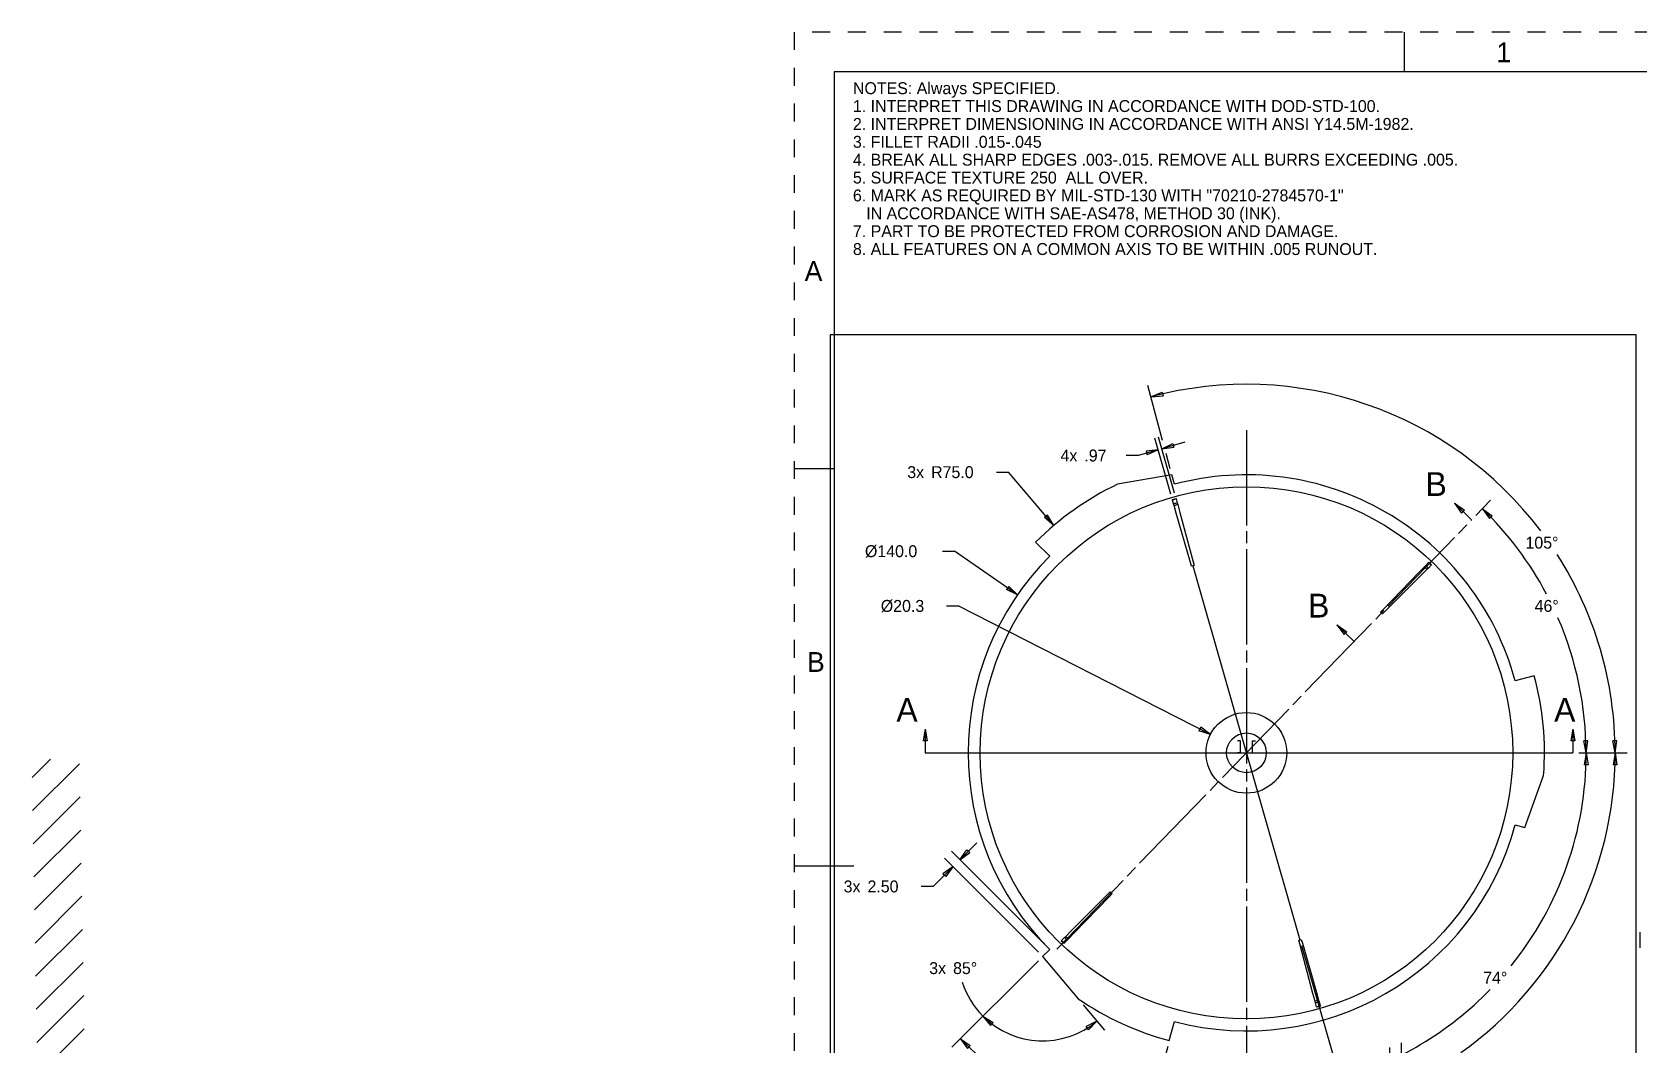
# Model space of a CAD drawing. Extents: x -192 to 594, y -98 to 420.
# Drawn here: x -191.8 to 212.5, y 165 to 420 of the extents above; entities that cross this region are included whole.
import ezdxf
from ezdxf.enums import TextEntityAlignment as Align

# ---------------------------------------------------------------- set-up
doc = ezdxf.new("R2010")
doc.units = 0
doc.linetypes.add('CENTERLINE', pattern=[30, 24, -1.5, 3, -1.5])
doc.linetypes.add('LONG_DASH', pattern=[9, 4.5, -4.5])
for name, color, linetype in [('1', 7, 'CONTINUOUS'), ('250', 7, 'CONTINUOUS'), ('V3L0', 7, 'CONTINUOUS'), ('V3L1', 7, 'CONTINUOUS'), ('V3L204', 7, 'CONTINUOUS'), ('V6L208', 7, 'CONTINUOUS'), ('V7L208', 7, 'CONTINUOUS')]:
    doc.layers.add(name, color=color, linetype=linetype)
doc.dimstyles.new('DSTYLE10', dxfattribs={"dimtxt": 3, "dimasz": 3, "dimexe": 3, "dimexo": 1.5, "dimgap": 1.5, "dimtad": 1, "dimtih": 1, "dimtoh": 1, "dimdec": 4, "dimzin": 3, "dimdsep": 46, "dimcen": 0, "dimse1": 1, "dimadec": 0, "dimazin": 0, "dimtp": 1, "dimtm": 1, "dimtfac": 1, "dimtdec": 4, "dimtofl": 0, "dimtmove": 0, "dimatfit": 3, "dimfxl": 1, "dimtolj": 1, "dimtzin": 0, "dimarcsym": 0})
doc.dimstyles.new('DSTYLE11', dxfattribs={"dimtxt": 3, "dimasz": 3, "dimexe": 3, "dimexo": 1.5, "dimgap": 1.5, "dimtad": 0, "dimtih": 1, "dimtoh": 1, "dimdec": 4, "dimrnd": 0.01, "dimzin": 7, "dimdsep": 46, "dimcen": 0, "dimadec": 0, "dimazin": 0, "dimtp": 1, "dimtm": 1, "dimtfac": 1, "dimtdec": 4, "dimtofl": 0, "dimtmove": 0, "dimatfit": 3, "dimfxl": 1, "dimtolj": 1, "dimtzin": 0, "dimarcsym": 0})
doc.dimstyles.new('DSTYLE6', dxfattribs={"dimtxt": 3, "dimasz": 3, "dimexe": 3, "dimexo": 1.5, "dimgap": 1.5, "dimtad": 1, "dimtih": 1, "dimtoh": 1, "dimdec": 4, "dimzin": 3, "dimdsep": 46, "dimcen": 0, "dimadec": 0, "dimazin": 0, "dimtp": 1, "dimtm": 1, "dimtfac": 1, "dimtdec": 4, "dimtofl": 0, "dimtmove": 0, "dimatfit": 3, "dimfxl": 1, "dimtolj": 1, "dimtzin": 0, "dimarcsym": 0})
doc.dimstyles.new('DSTYLE7', dxfattribs={"dimtxt": 3, "dimasz": 3, "dimexe": 3, "dimexo": 2, "dimgap": 2, "dimtad": 1, "dimtih": 1, "dimtoh": 1, "dimdec": 4, "dimzin": 3, "dimdsep": 46, "dimcen": 0, "dimse1": 1, "dimadec": 0, "dimazin": 0, "dimtfac": 1, "dimtdec": 4, "dimtofl": 0, "dimtmove": 0, "dimatfit": 3, "dimfxl": 1, "dimtolj": 1, "dimtzin": 0, "dimarcsym": 0})
doc.dimstyles.new('DSTYLE8', dxfattribs={"dimtxt": 3, "dimasz": 3, "dimexe": 3, "dimexo": 1.5, "dimgap": 1.5, "dimtad": 0, "dimtih": 1, "dimtoh": 1, "dimdec": 4, "dimrnd": 0.01, "dimzin": 7, "dimdsep": 46, "dimcen": 0, "dimadec": 0, "dimazin": 0, "dimtp": 1, "dimtm": 1, "dimtfac": 1, "dimtdec": 4, "dimtofl": 0, "dimtmove": 0, "dimatfit": 3, "dimfxl": 1, "dimtolj": 1, "dimtzin": 0, "dimarcsym": 0})
doc.dimstyles.new('DSTYLE9', dxfattribs={"dimtxt": 3, "dimasz": 3, "dimexe": 3, "dimexo": 1.5, "dimgap": 1.5, "dimtad": 0, "dimtih": 1, "dimtoh": 1, "dimdec": 4, "dimrnd": 0.1, "dimzin": 7, "dimdsep": 46, "dimcen": 0, "dimse1": 1, "dimadec": 0, "dimazin": 0, "dimtp": 1, "dimtm": 1, "dimtfac": 1, "dimtdec": 4, "dimtofl": 0, "dimtmove": 0, "dimatfit": 3, "dimfxl": 1, "dimtolj": 1, "dimtzin": 0, "dimarcsym": 0})

# ---------------------------------------------------------------- blocks, each defined once
blk = doc.blocks.new('*D595')
at = {"layer": 'V3L1', "color": 4, "linetype": 'CONTINUOUS'}
for p, q in [((61.433277, 186.21792), (39.675525, 164.46016)), ((41.796845, 166.58148), (43.60229, 164.13437)), ((41.796845, 166.58148), (44.296112, 164.84895)), ((43.60229, 164.13437), (44.296112, 164.84895)), ((93.959522, 164.65049), (86.642679, 137.34366)), ((84.39715, 140.58145), (84.669086, 141.5396)), ((87.419136, 140.24144), (84.669086, 141.5396)), ((87.419136, 140.24144), (84.39715, 140.58145))]:
    blk.add_line(p, q, dxfattribs=at)
for start, end in [(225, 241.15457), (249.2089, 255)]:
    blk.add_arc((113.75918, 238.54382), 101.77011, start, end, dxfattribs=at)
for s, p in [('3x', (63.052273, 144.9009)), ('30%%d', (69.052273, 144.9009))]:
    blk.add_text(s, height=3, dxfattribs=at).set_placement(p)
blk = doc.blocks.new('*D597')
at = {"layer": 'V3L1', "color": 4, "linetype": 'CONTINUOUS'}
for p, q in [((72.728778, 175.0904), (78.086293, 168.7104)), ((47.470306, 172.25495), (49.409698, 169.91256)), ((47.470306, 172.25495), (50.062497, 170.6648)), ((49.409698, 169.91256), (50.062497, 170.6648)), ((76.157073, 171.00782), (73.436663, 169.64863)), ((76.157073, 171.00782), (74.021717, 168.84258)), ((74.021717, 168.84258), (73.436663, 169.64863))]:
    blk.add_line(p, q, dxfattribs=at)
for start, end in [(197.63634, 225), (225, 310.02138)]:
    blk.add_arc((62.493937, 187.27858), 21.246622, start, end, dxfattribs=at)
for s, p in [('3x', (33.951315, 182.84139)), ('85%%d', (39.951316, 182.84139))]:
    blk.add_text(s, height=3, dxfattribs=at).set_placement(p)
blk = doc.blocks.new('*D598')
at = {"layer": 'V3L1', "color": 4, "linetype": 'CONTINUOUS'}
for p, q in [((45.904498, 215.88883), (41.661858, 211.64619)), ((61.433277, 188.33924), (37.772769, 211.99974)), ((63.201044, 190.107), (39.540537, 213.76751)), ((41.661858, 211.64619), (43.431039, 214.11965)), ((41.661858, 211.64619), (44.135317, 213.41537)), ((44.135317, 213.41537), (43.431039, 214.11965)), ((39.89409, 209.87842), (34.919718, 204.90405)), ((39.89409, 209.87842), (37.42063, 208.10924)), ((38.124909, 207.40496), (37.42063, 208.10924)), ((39.89409, 209.87842), (38.124909, 207.40496)), ((34.919718, 204.90405), (31.919718, 204.90405))]:
    blk.add_line(p, q, dxfattribs=at)
for s, p in [('3x', (12.419717, 203.40405)), ('2.50', (18.419718, 203.40405))]:
    blk.add_text(s, height=3, dxfattribs=at).set_placement(p)
blk = doc.blocks.new('*D599')
at = {"layer": 'V3L1', "color": 4, "linetype": 'CONTINUOUS'}
for p, q in [((50.923955, 309.21508), (53.923955, 309.21508)), ((65.296303, 295.78322), (53.923955, 309.21508)), ((63.737858, 298.39459), (62.977718, 297.75101)), ((65.296303, 295.78322), (62.977718, 297.75101)), ((65.296303, 295.78322), (63.737858, 298.39459))]:
    blk.add_line(p, q, dxfattribs=at)
for s, p in [('3x', (28.423955, 307.71508)), ('R75.0', (34.423955, 307.71508))]:
    blk.add_text(s, height=3, dxfattribs=at).set_placement(p)
blk = doc.blocks.new('*D601')
at = {"layer": 'V3L1', "color": 4, "linetype": 'CONTINUOUS'}
for p, q in [((37.279238, 289.31124), (40.279238, 289.31124)), ((56.167858, 278.33376), (40.279238, 289.31124)), ((53.982735, 280.44877), (53.416581, 279.62933)), ((56.167858, 278.33376), (53.416581, 279.62933)), ((56.167858, 278.33376), (53.982735, 280.44877))]:
    blk.add_line(p, q, dxfattribs=at)
blk.add_text('%%c140.0', height=3, dxfattribs=at).set_placement((17.779238, 287.81124))
blk = doc.blocks.new('*D602')
at = {"layer": 'V3L1', "color": 4, "linetype": 'CONTINUOUS'}
for p, q in [((38.273457, 275.53299), (41.273457, 275.53299)), ((104.71361, 243.15974), (41.273457, 275.53299)), ((102.26778, 244.96693), (101.81506, 244.07976)), ((104.71361, 243.15974), (101.81506, 244.07976)), ((104.71361, 243.15974), (102.26778, 244.96693))]:
    blk.add_line(p, q, dxfattribs=at)
blk.add_text('%%c20.3', height=3, dxfattribs=at).set_placement((21.773457, 274.03299))
blk = doc.blocks.new('*D689')
at = {"layer": 'V3L1', "color": 4, "linetype": 'CONTINUOUS'}
for p, q in [((197.41157, 238.54382), (209.54582, 238.54382)), ((206.54582, 238.54382), (205.99939, 235.55226)), ((206.54582, 238.54382), (206.99526, 235.53616)), ((206.99526, 235.53616), (205.99939, 235.55226)), ((89.744228, 148.9188), (92.53308, 147.70624)), ((89.744228, 148.9188), (92.775278, 148.67234)), ((92.53308, 147.70624), (92.775278, 148.67234))]:
    blk.add_line(p, q, dxfattribs=at)
for start, end in [(305.56935, 360), (255, 298.5888)]:
    blk.add_arc((113.75918, 238.54382), 92.786644, start, end, dxfattribs=at)
blk.add_text('105%%d', height=3, dxfattribs=at).set_placement((157.26905, 158.57004))
blk = doc.blocks.new('*D690')
at = {"layer": 'V3L1', "color": 4, "linetype": 'CONTINUOUS'}
for p, q in [((92.687657, 317.18381), (88.969542, 331.06001)), ((89.745999, 328.16223), (92.534853, 329.37479)), ((89.745999, 328.16223), (92.777049, 328.40868)), ((92.534853, 329.37479), (92.777049, 328.40868)), ((94.606571, 310.02233), (93.560563, 313.92608)), ((197.41157, 238.54382), (209.53899, 238.54382)), ((206.98842, 241.55148), (205.99255, 241.53537)), ((206.53899, 238.54382), (205.99255, 241.53537)), ((206.53899, 238.54382), (206.98842, 241.55148))]:
    blk.add_line(p, q, dxfattribs=at)
for start, end in [(37.05362, 105), (0, 32.540316)]:
    blk.add_arc((113.75918, 238.54382), 92.779807, start, end, dxfattribs=at)
blk.add_text('105%%d', height=3, dxfattribs=at).set_placement((183.97657, 289.94942))
blk = doc.blocks.new('*D691')
at = {"layer": 'V3L1', "color": 4, "linetype": 'CONTINUOUS'}
for p, q in [((171.46042, 298.27767), (175.2094, 302.15872)), ((173.12511, 300.00101), (175.59813, 298.23121)), ((173.12511, 300.00101), (174.89367, 297.52711)), ((175.59813, 298.23121), (174.89367, 297.52711)), ((197.41157, 238.54382), (202.20682, 238.54382)), ((199.65208, 241.5521), (198.65624, 241.53461)), ((199.20682, 238.54382), (198.65624, 241.53461)), ((199.20682, 238.54382), (199.65208, 241.5521))]:
    blk.add_line(p, q, dxfattribs=at)
for start, end in [(27.904175, 45.991602), (0, 23.439205)]:
    blk.add_arc((113.75918, 238.54382), 85.44764, start, end, dxfattribs=at)
blk.add_text('46%%d', height=3, dxfattribs=at).set_placement((186.28589, 274.03282))
blk = doc.blocks.new('*D693')
at = {"layer": 'V3L1', "color": 4, "linetype": 'CONTINUOUS'}
for p, q in [((197.41157, 238.54382), (202.26948, 238.54382)), ((199.26948, 238.54382), (198.71893, 235.55302)), ((199.26948, 238.54382), (199.71477, 235.53554)), ((199.71477, 235.53554), (198.71893, 235.55302)), ((127.65853, 190.0439), (138.14332, 153.45865)), ((137.31684, 156.34256), (140.04023, 157.69575)), ((140.33138, 156.74326), (140.04023, 157.69575)), ((137.31684, 156.34256), (140.33138, 156.74326))]:
    blk.add_line(p, q, dxfattribs=at)
for start, end in [(321.16466, 360), (285.99152, 315.7931)]:
    blk.add_arc((113.75918, 238.54382), 85.5103, start, end, dxfattribs=at)
blk.add_text('74%%d', height=3, dxfattribs=at).set_placement((173.33679, 180.42164))
blk = doc.blocks.new('*D694')
at = {"layer": 'V3L1', "color": 4, "linetype": 'CONTINUOUS'}
for p, q in [((94.756343, 303.63375), (90.71375, 317.73195)), ((95.689444, 303.89252), (91.644521, 317.99884)), ((98.239003, 316.76888), (92.471433, 315.11506)), ((92.471433, 315.11506), (95.217951, 316.42068)), ((92.471433, 315.11506), (95.492486, 315.46326)), ((95.217951, 316.42068), (95.492486, 315.46326)), ((86.485857, 313.39872), (83.485857, 313.39872)), ((91.540662, 314.84816), (86.485857, 313.39872)), ((91.540662, 314.84816), (88.519609, 314.49996)), ((88.519609, 314.49996), (88.794144, 313.54254)), ((91.540662, 314.84816), (88.794144, 313.54254))]:
    blk.add_line(p, q, dxfattribs=at)
for s, p in [('4x', (66.985857, 311.89872)), ('.97', (72.985857, 311.89872))]:
    blk.add_text(s, height=3, dxfattribs=at).set_placement(p)
blk = doc.blocks.new('*TX644')
at = {"layer": 'V0L1', "color": 4, "linetype": 'CONTINUOUS'}
for s, p in [('NOTES: Always SPECIFIED.', (0, 0)), ('1. INTERPRET THIS DRAWING IN ACCORDANCE WITH DOD-STD-100.', (0, -4.5)), ('2. INTERPRET DIMENSIONING IN ACCORDANCE WITH ANSI Y14.5M-1982.', (0, -9)), ('3. FILLET RADII .015-.045', (0, -13.5)), ('4. BREAK ALL SHARP EDGES .003-.015. REMOVE ALL BURRS EXCEEDING .005.', (0, -18)), ('5. SURFACE TEXTURE 250  ALL OVER.', (0, -22.5)), ('6. MARK AS REQUIRED BY MIL-STD-130 WITH "70210-2784570-1"', (0, -27)), ('   IN ACCORDANCE WITH SAE-AS478, METHOD 30 (INK).', (0, -31.5)), ('7. PART TO BE PROTECTED FROM CORROSION AND DAMAGE.', (0, -36)), ('8. ALL FEATURES ON A COMMON AXIS TO BE WITHIN .005 RUNOUT.', (0, -40.5))]:
    blk.add_text(s, height=3, dxfattribs=at).set_placement(p)
blk = doc.blocks.new('*XH32')
at = {"layer": 'V0L208', "color": 2, "linetype": 'CONTINUOUS'}
for p, q in [((-138.48, 73.65), (-137.33, 74.8)), ((-138.45, 71.57), (-135.5, 74.51)), ((-138.41, 69.48), (-135.46, 72.43)), ((-138.37, 67.4), (-135.42, 70.34)), ((-138.34, 65.31), (-135.39, 68.26)), ((-138.3, 63.23), (-135.35, 66.17)), ((-138.26, 61.14), (-135.31, 64.09)), ((-138.23, 59.06), (-135.28, 62)), ((-138.19, 56.97), (-135.24, 59.92)), ((-138.15, 54.89), (-135.21, 57.83))]:
    blk.add_line(p, q, dxfattribs=at)
blk = doc.blocks.new('*XH33')
at = {"layer": 'V0L208', "color": 2, "linetype": 'CONTINUOUS'}
for p, q in [((-54, 50.33), (-54, 51.7)), ((-51, 47.32), (-51, 51.57)), ((-48, 44.31), (-48, 48.56)), ((-45, 41.29), (-45, 45.54)), ((-42, 38.28), (-42, 42.53)), ((-39, 35.27), (-39, 39.52)), ((-36, 32.25), (-36, 36.51)), ((-33, 29.24), (-33, 33.49)), ((-30, 24.65), (-30, 30.48)), ((-27, 21.64), (-27, 27.47)), ((-24, 18.63), (-24, 24.46)), ((-21, 15.61), (-21, 21.44)), ((-18, 12.6), (-18, 18.43)), ((-15, 9.59), (-15, 15.42)), ((-12, -1.24), (-12, 12.4)), ((-9, 1.69), (-9, 9.39)), ((-6, 1.72), (-6, 6.38)), ((-15, -4.33), (-15, 2.1)), ((-3, -0.97), (-3, 3.37)), ((0, -0.35), (0, 0.35)), ((-18, -7.42), (-18, -1)), ((-21, -10.52), (-21, -4.09)), ((-78, -12.67), (-78, -8.96)), ((-75, -15.48), (-75, -11.37)), ((-24, -13.61), (-24, -9.3)), ((-72, -18.29), (-72, -14.18)), ((-30, -19.8), (-30, -15.49)), ((-27, -16.7), (-27, -12.39)), ((-87, -22.19), (-87, -18.24)), ((-69, -21.1), (-69, -16.99)), ((-66, -23.91), (-66, -19.8)), ((-33, -22.89), (-33, -18.58)), ((-84, -25.2), (-84, -20.95)), ((-81, -28.21), (-81, -23.96)), ((-63, -26.72), (-63, -22.61)), ((-36, -25.98), (-36, -21.67)), ((-78, -31.22), (-78, -26.97)), ((-60, -29.53), (-60, -25.42)), ((-57, -32.34), (-57, -28.23)), ((-42, -32.17), (-42, -27.86)), ((-39, -29.08), (-39, -24.77)), ((-75, -34.24), (-75, -29.99)), ((-54, -35.15), (-54, -31.04)), ((-45, -35.26), (-45, -30.95)), ((-72, -37.25), (-72, -33)), ((-69, -40.26), (-69, -36.01)), ((-51, -37.5), (-51, -33.85)), ((-48, -37.59), (-48, -34.05)), ((-66, -43.28), (-66, -39.02)), ((-63, -46.29), (-63, -42.04)), ((-150, -50.88), (-150, -47.29)), ((-147, -52.25), (-147, -46.09)), ((-60, -50.68), (-60, -45.1)), ((-144, -53.01), (-144, -48.9)), ((-141, -55.82), (-141, -51.7)), ((-63, -53.82), (-63, -49.51)), ((-138, -58.62), (-138, -54.51)), ((-69, -60.01), (-69, -55.7)), ((-66, -56.92), (-66, -52.61)), ((-135, -61.43), (-135, -57.32)), ((-132, -64.24), (-132, -60.13)), ((-72, -63.1), (-72, -58.79)), ((-129, -67.05), (-129, -62.94)), ((-75, -66.2), (-75, -61.89)), ((-126, -69.86), (-126, -65.75)), ((-123, -72.67), (-123, -67.57)), ((-81, -72.38), (-81, -68.07)), ((-78, -69.29), (-78, -64.98)), ((-120, -75.48), (-120, -69.85)), ((-117, -78.29), (-117, -72.66)), ((-84, -75.48), (-84, -71.17)), ((-114, -81.1), (-114, -75.46)), ((-90, -81.66), (-90, -76.31)), ((-87, -78.57), (-87, -74.26)), ((-111, -83.91), (-111, -78.27)), ((-93, -84.76), (-93, -78.33)), ((-108, -86.72), (-108, -81.08)), ((-105, -89.53), (-105, -83.89)), ((-99, -95.15), (-99, -84.52)), ((-96, -87.85), (-96, -81.42)), ((-102, -92.34), (-102, -86.29)), ((-96, -97.96), (-96, -93.66))]:
    blk.add_line(p, q, dxfattribs=at)

msp = doc.modelspace()

# ---------------------------------------------------------------- linework, layer by layer
at = {"layer": '250', "color": 2, "linetype": 'LONG_DASH'}
for p, q in [((593.99998, 419.99421), (0, 419.99421)), ((0, 419.99421), (0, 0))]:
    msp.add_line(p, q, dxfattribs=at)
at = {"layer": '250', "color": 150, "linetype": 'CONTINUOUS'}
for p, q in [((153.50266, 409.98891), (153.50266, 419.99421)), ((583.99469, 409.98891), (10.005336, 409.98891)), ((10.005336, 409.98891), (10.005336, 10.005336)), ((10.005336, 310.00444), (0, 310.00444)), ((14.996718, 209.99742), (0, 209.99742))]:
    msp.add_line(p, q, dxfattribs=at)
at = {"layer": 'V3L0', "color": 3, "linetype": 'CONTINUOUS'}
for p, q in [((211.82672, 343.78764), (9.046998, 343.78764)), ((9.046998, 343.78764), (9.046998, 136.87826)), ((211.82672, 136.87826), (211.82672, 343.78764))]:
    msp.add_line(p, q, dxfattribs=at)
at = {"layer": 'V3L1', "color": 4, "linetype": 'CENTERLINE'}
for p, q in [((113.75918, 319.81993), (113.75918, 29.7)), ((66.046141, 189.15001), (170.41827, 297.19882))]:
    msp.add_line(p, q, dxfattribs=at)
at = {"layer": 'V3L1', "color": 4, "linetype": 'CONTINUOUS'}
for p, q in [((166.10284, 301.3674), (170.41827, 297.19882)), ((166.10284, 301.3674), (167.91456, 298.92493)), ((166.10284, 301.3674), (168.60655, 299.64129)), ((168.60655, 299.64129), (167.91456, 298.92493)), ((100.27307, 285.60178), (127.24529, 191.48585)), ((136.55036, 270.77389), (140.86579, 266.6053)), ((136.55036, 270.77389), (138.36208, 268.33141)), ((136.55036, 270.77389), (139.05407, 269.04778)), ((139.05407, 269.04778), (138.36208, 268.33141)), ((32.96877, 244.54382), (32.47077, 241.54382)), ((32.96877, 244.54382), (32.96877, 238.54382)), ((32.96877, 244.54382), (33.46677, 241.54382)), ((195.91157, 244.54382), (195.41357, 241.54382)), ((195.91157, 244.54382), (195.91157, 238.54382)), ((195.91157, 244.54382), (196.40957, 241.54382)), ((33.46677, 241.54382), (32.47077, 241.54382)), ((32.96877, 238.54382), (195.91157, 238.54382)), ((112.25918, 241.54382), (111.50918, 241.54382)), ((112.25918, 241.54382), (111.50918, 241.54382)), ((112.25918, 241.54382), (111.50918, 241.54382)), ((112.25918, 241.54382), (111.50918, 241.54382)), ((112.25918, 241.54382), (111.50918, 241.54382)), ((112.25918, 238.54382), (111.50918, 238.54382)), ((112.25918, 238.54382), (111.50918, 238.54382)), ((112.25918, 238.54382), (111.50918, 238.54382)), ((112.25918, 238.54382), (111.50918, 238.54382)), ((112.25918, 238.54382), (111.50918, 238.54382)), ((112.25918, 238.54382), (112.25918, 241.54382)), ((112.25918, 238.54382), (112.25918, 241.54382)), ((112.25918, 238.54382), (112.25918, 241.54382)), ((112.25918, 238.54382), (112.25918, 241.54382)), ((112.25918, 238.54382), (112.25918, 241.54382)), ((115.25918, 238.54382), (115.25918, 241.54382)), ((115.25918, 241.54382), (116.00918, 241.54382)), ((115.25918, 238.54382), (115.25918, 241.54382)), ((115.25918, 241.54382), (116.00918, 241.54382)), ((115.25918, 238.54382), (115.25918, 241.54382)), ((115.25918, 241.54382), (116.00918, 241.54382)), ((115.25918, 238.54382), (115.25918, 241.54382)), ((115.25918, 241.54382), (116.00918, 241.54382)), ((115.25918, 238.54382), (115.25918, 241.54382)), ((115.25918, 241.54382), (116.00918, 241.54382)), ((115.25918, 238.54382), (116.00918, 238.54382)), ((115.25918, 238.54382), (116.00918, 238.54382)), ((115.25918, 238.54382), (116.00918, 238.54382)), ((115.25918, 238.54382), (116.00918, 238.54382)), ((115.25918, 238.54382), (116.00918, 238.54382)), ((196.40957, 241.54382), (195.41357, 241.54382))]:
    msp.add_line(p, q, dxfattribs=at)
at = {"layer": 'V3L204', "color": 2, "linetype": 'CONTINUOUS'}
for p, q in [((94.9948, 308.57344), (81.308953, 306.16026)), ((95.641847, 306.15863), (94.9948, 308.57344)), ((95.139205, 302.29855), (96.072585, 302.56376)), ((95.169799, 302.19186), (95.139205, 302.29855)), ((95.450205, 301.21396), (95.169799, 302.19186)), ((95.576607, 300.77315), (95.450205, 301.21396)), ((96.127798, 298.85092), (95.576607, 300.77315)), ((96.072585, 302.56376), (96.1029, 302.45063)), ((96.1029, 302.45063), (96.366197, 301.46799)), ((96.366197, 301.46799), (96.484886, 301.02504)), ((96.484886, 301.02504), (97.002446, 299.09348)), ((99.676829, 286.47398), (96.127798, 298.85092)), ((97.002446, 299.09348), (100.33493, 286.65648)), ((60.726171, 291.57683), (64.261705, 288.04129)), ((63.23174, 289.07126), (63.274939, 289.02806)), ((99.952425, 285.51286), (99.676829, 286.47398)), ((100.33493, 286.65648), (100.59371, 285.6907)), ((148.22674, 274.70457), (157.17097, 283.96659)), ((157.81836, 283.33041), (148.71384, 274.22589)), ((157.17097, 283.96659), (158.56007, 285.40505)), ((159.23236, 284.7444), (157.81836, 283.33041)), ((158.56007, 285.40505), (158.87863, 285.73493)), ((158.87863, 285.73493), (159.58531, 286.46671)), ((159.55662, 285.06867), (159.23236, 284.7444)), ((160.27596, 285.78801), (159.55662, 285.06867)), ((159.58531, 286.46671), (159.66241, 286.54656)), ((159.66241, 286.54656), (160.35878, 285.87083)), ((160.35878, 285.87083), (160.27596, 285.78801)), ((147.53219, 273.98534), (148.22674, 274.70457)), ((148.05967, 273.57172), (148.00078, 273.51283)), ((148.71384, 274.22589), (148.00684, 273.51889)), ((186.20362, 257.95525), (181.37399, 256.66115)), ((182.7565, 257.03159), (182.72194, 257.02233)), ((186.15502, 257.94222), (186.13646, 257.93725)), ((186.20362, 257.95525), (186.16776, 257.94564)), ((183.7888, 219.77944), (188.54185, 232.83832)), ((181.37399, 220.42648), (183.7888, 219.77944)), ((182.72194, 220.0653), (182.76357, 220.05415)), ((69.700002, 193.75723), (78.804515, 202.86174)), ((79.291621, 202.38307), (70.34739, 193.12104)), ((78.804515, 202.86174), (79.511514, 203.56874)), ((79.986173, 203.1023), (79.291621, 202.38307)), ((79.458685, 203.51591), (79.517578, 203.57481)), ((67.159577, 191.21681), (67.242399, 191.29963)), ((67.855949, 190.54108), (67.159577, 191.21681)), ((67.242399, 191.29963), (67.961739, 192.01897)), ((67.933052, 190.62092), (67.855949, 190.54108)), ((68.639728, 191.35271), (67.933052, 190.62092)), ((67.961739, 192.01897), (68.286004, 192.34323)), ((68.286004, 192.34323), (69.700002, 193.75723)), ((68.958285, 191.68258), (68.639728, 191.35271)), ((70.34739, 193.12104), (68.958285, 191.68258)), ((127.18343, 190.43115), (126.92465, 191.39693)), ((130.51591, 177.99416), (127.18343, 190.43115)), ((127.56593, 191.57478), (127.84153, 190.61366)), ((127.84153, 190.61366), (131.39056, 178.23672)), ((64.261705, 189.04634), (62.493937, 187.27858)), ((62.493937, 187.27858), (71.442631, 176.62201)), ((63.274938, 188.05958), (63.231739, 188.01638)), ((131.03347, 176.0626), (130.51591, 177.99416)), ((131.39056, 178.23672), (131.94175, 176.31449)), ((131.15216, 175.61965), (131.03347, 176.0626)), ((131.41546, 174.63701), (131.15216, 175.61965)), ((131.44577, 174.52387), (131.41546, 174.63701)), ((132.37915, 174.78909), (131.44577, 174.52387)), ((131.94175, 176.31449), (132.06815, 175.87367)), ((132.06815, 175.87367), (132.34856, 174.89578)), ((132.34856, 174.89578), (132.37915, 174.78909)), ((94.34775, 166.09938), (95.641845, 170.92901)), ((94.34775, 166.09938), (94.359044, 166.14153))]:
    msp.add_line(p, q, dxfattribs=at)
for points in [[(100.59593, 285.68242), (100.5959, 285.68241, 0.0000002202), (100.59586, 285.6824, 0.000000202), (100.59583, 285.6824, 0.0000002213), (100.5958, 285.68239, 0.000000265), (100.59577, 285.68238, 0.0000002013), (100.59574, 285.68237, 0.0000000692), (100.59571, 285.68236, 0.0000002838), (100.59567, 285.68235, 0.000000488), (100.59562, 285.68234, 0.0000002384), (100.59554, 285.68232, 0.0000001266)], [(148.00078, 273.51283), (148.00069, 273.51293, 0.0000008997), (148.00059, 273.51302, 0.000000823), (148.00049, 273.51312, 0.0000009039), (148.0004, 273.51321, 0.000001082), (148.0003, 273.51331, 0.0000008221), (148.0002, 273.51341, 0.000000282), (148.00012, 273.51349, 0.0000011582), (148.00001, 273.5136, 0.0000019933), (147.99985, 273.51377, 0.0000009747), (147.99963, 273.51398, 0.0000005166)], [(79.517578, 203.57481), (79.517674, 203.57471, 0.0000008962), (79.517769, 203.57462, 0.0000008199), (79.517864, 203.57452, 0.0000009003), (79.517961, 203.57442, 0.0000010779), (79.51806, 203.57432, 0.000000819), (79.518152, 203.57423, 0.000000281), (79.518236, 203.57415, 0.0000011539), (79.518344, 203.57404, 0.0000019857), (79.51851, 203.57387, 0.000000971), (79.518727, 203.57366, 0.0000005146)], [(126.92243, 191.40522), (126.92246, 191.40522, 0.0000002249), (126.9225, 191.40523, 0.0000002061), (126.92253, 191.40524, 0.000000226), (126.92256, 191.40525, 0.0000002703), (126.9226, 191.40526, 0.0000002056), (126.92263, 191.40527, 0.0000000706), (126.92266, 191.40528, 0.0000002898), (126.92269, 191.40529, 0.0000004988), (126.92275, 191.4053, 0.0000002438), (126.92283, 191.40532, 0.0000001291)]]:
    msp.add_lwpolyline(points, format="xyb", dxfattribs=at)
for radius in [66.999543, 10.155251, 5.000001]:
    msp.add_circle((113.75918, 238.54382), radius, dxfattribs=at)
for centre, radius, start, end in [((113.75918, 238.54382), 70.000001, 14.999998, 105), ((113.75918, 238.54382), 74.999999, 115.63711, 135), ((110.4625, 248.85987), 55.48124, 105, 106), ((110.4625, 248.85987), 54.46394, 105, 106), ((110.4625, 248.85987), 54.005359, 105, 106), ((113.75918, 238.54382), 70, 135, 225), ((110.4625, 248.85987), 38.13009, 105, 106), ((121.0448, 246.55685), 54.005359, 45.000001, 46.000001), ((121.0448, 246.55685), 54.46394, 45.000001, 46.000001), ((121.0448, 246.55685), 55.48124, 45.000001, 46.000001), ((121.0448, 246.55685), 38.13009, 45.000001, 46.000001), ((113.75918, 238.54382), 75, 355.6371, 375), ((113.75918, 238.54382), 70.000002, 255, 345), ((106.47356, 230.53079), 38.13009, 225, 226), ((106.47356, 230.53079), 55.48124, 225, 226), ((106.47356, 230.53079), 54.46394, 225, 226), ((106.47356, 230.53079), 54.005359, 225, 226), ((117.05586, 228.22777), 38.13009, 285, 286), ((113.75918, 238.54382), 75.000002, 235.65181, 255), ((117.05586, 228.22777), 54.005359, 285, 286), ((117.05586, 228.22777), 54.46394, 285, 286), ((117.05586, 228.22777), 55.48124, 285, 286)]:
    msp.add_arc(centre, radius, start, end, dxfattribs=at)

# ---------------------------------------------------------------- block references
at = {"layer": '1'}
msp.add_blockref('*TX644', (14.759712, 404.37639), dxfattribs=at)
at = {"layer": 'V6L208', "xscale": 4, "yscale": 4, "zscale": 4}
msp.add_blockref('*XH32', (362.16754, -62.259595), dxfattribs=at)
at = {"layer": 'V7L208'}
msp.add_blockref('*XH33', (299.80654, 211.64633), dxfattribs=at)

# ---------------------------------------------------------------- texts
at = {"layer": '250', "color": 5, "linetype": 'CONTINUOUS'}
for s, height, p in [('1                             2                           3', 5.0002998, (234.2487, 414.90251)), ('A', 5.0003, (4.8435, 359.8375)), ('B', 5.0003, (5.4292, 261.42299))]:
    msp.add_text(s, height=height, dxfattribs=at).set_placement(p, align=Align.MIDDLE_CENTER)
at = {"layer": 'V3L1', "color": 4, "linetype": 'CONTINUOUS'}
for s, p in [('B', (158.8337, 303.20481)), ('B', (129.28122, 272.61129)), ('A', (25.699628, 246.38123)), ('A', (191.19126, 246.38123))]:
    msp.add_text(s, height=6, dxfattribs=at).set_placement(p)

# ---------------------------------------------------------------- dimensions: what is measured, and where the dimension line sits
for base, line1, line2, dimstyle, picture, middle in [((-24.01318, 89.618411), ((88.969542, 331.06001), (94.606571, 310.02233)), ((197.41157, 238.54382), (209.53899, 238.54382)), 'DSTYLE6', '*D690', (189.97657, 291.44942)), ((59.365929, 61.45719), ((175.2094, 302.15872), (171.46042, 298.27767)), ((197.41157, 238.54382), (202.20682, 238.54382)), 'DSTYLE6', '*D691', (190.78589, 275.53282)), ((85.510296, 0), ((202.26948, 238.54382), (197.41157, 238.54382)), ((127.65853, 190.0439), (138.14332, 153.45865)), 'DSTYLE6', '*D693', (177.83679, 181.92164)), ((92.786643, 0), ((209.54582, 238.54382), (197.41157, 238.54382)), ((93.959522, 164.65049), (88.967771, 146.02103)), 'DSTYLE10', '*D689', (163.26905, 160.07004))]:
    dim = msp.add_angular_dim_2l(base=base, line1=line1, line2=line2, dimstyle=dimstyle, dxfattribs=at)
    dim.commit()
    dim.dimension.update_dxf_attribs({"geometry": picture, "text_midpoint": middle, "dimtype": 130})
for base, p1, p2, angle, text, dimstyle, picture, middle in [((92.471433, 315.11506), (95.169799, 302.19186), (96.1029, 302.45063), 16.000001, '4x<>', 'DSTYLE11', '*D694', (74.485857, 313.39872)), ((39.89409, 209.87842), (64.261705, 189.04634), (62.493937, 187.27858), 225, '3x<>', 'DSTYLE8', '*D598', (21.419718, 204.90405))]:
    dim = msp.add_linear_dim(base=base, p1=p1, p2=p2, angle=angle, text=text, dimstyle=dimstyle, dxfattribs=at)
    dim.commit()
    dim.dimension.update_dxf_attribs({"geometry": picture, "text_midpoint": middle, "dimtype": 128})
dim = msp.add_radius_dim(center=(113.75918, 238.54382), mpoint=(65.296303, 295.78322), text='3x<>', dimstyle='DSTYLE9', dxfattribs=at)
dim.commit()
dim.dimension.update_dxf_attribs({"geometry": '*D599', "text_midpoint": (38.923955, 309.21508)})
for p1, p2, picture, middle in [((171.3505, 198.75388), (56.167858, 278.33376), '*D601', (26.779238, 289.31124)), ((122.80475, 233.9279), (104.71361, 243.15974), '*D602', (29.273457, 275.53299))]:
    dim = msp.add_diameter_dim_2p(p1=p1, p2=p2, dimstyle='DSTYLE9', dxfattribs=at)
    dim.commit()
    dim.dimension.update_dxf_attribs({"geometry": picture, "text_midpoint": middle})
for base, line1, line2, dimstyle, picture, middle in [((-26.340043, -98.302376), ((86.642679, 137.34366), (93.959522, 164.65049)), ((61.433277, 186.21792), (39.675525, 164.46016)), 'DSTYLE6', '*D595', (70.552273, 146.4009)), ((-37.602106, -67.536003), ((78.086293, 168.7104), (72.728778, 175.0904)), ((59.866114, 184.65075), (45.348986, 170.13363)), 'DSTYLE7', '*D597', (41.451316, 184.34139))]:
    dim = msp.add_angular_dim_2l(base=base, line1=line1, line2=line2, text='3x<>', dimstyle=dimstyle, dxfattribs=at)
    dim.commit()
    dim.dimension.update_dxf_attribs({"geometry": picture, "text_midpoint": middle, "dimtype": 130})

doc.saveas('drawing.dxf')
